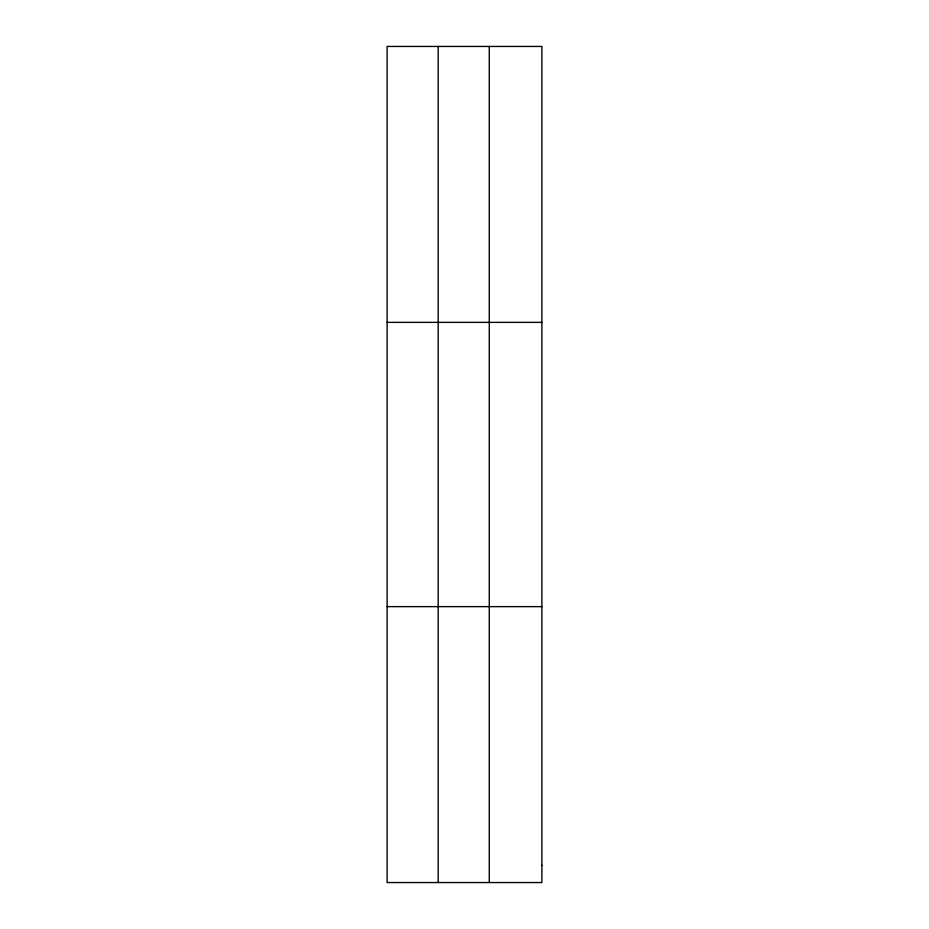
<?xml version="1.0" encoding="UTF-8"?>
<svg xmlns="http://www.w3.org/2000/svg" width="929" height="929" viewBox="0 0 929 929"><rect width="100%" height="100%" fill="white"/><g stroke="black" fill="none" stroke-linecap="round" stroke-linejoin="round"><path stroke-width="1.39" d="M438.186 882.55L438.186 46.45M489.269 882.55L489.269 46.45M387.114 322.363L541.886 322.363M387.114 606.637L541.886 606.637M541.886 865.305L541.886 882.55L387.114 882.55L387.114 46.45L541.886 46.45L541.886 865.305"/></g></svg>
